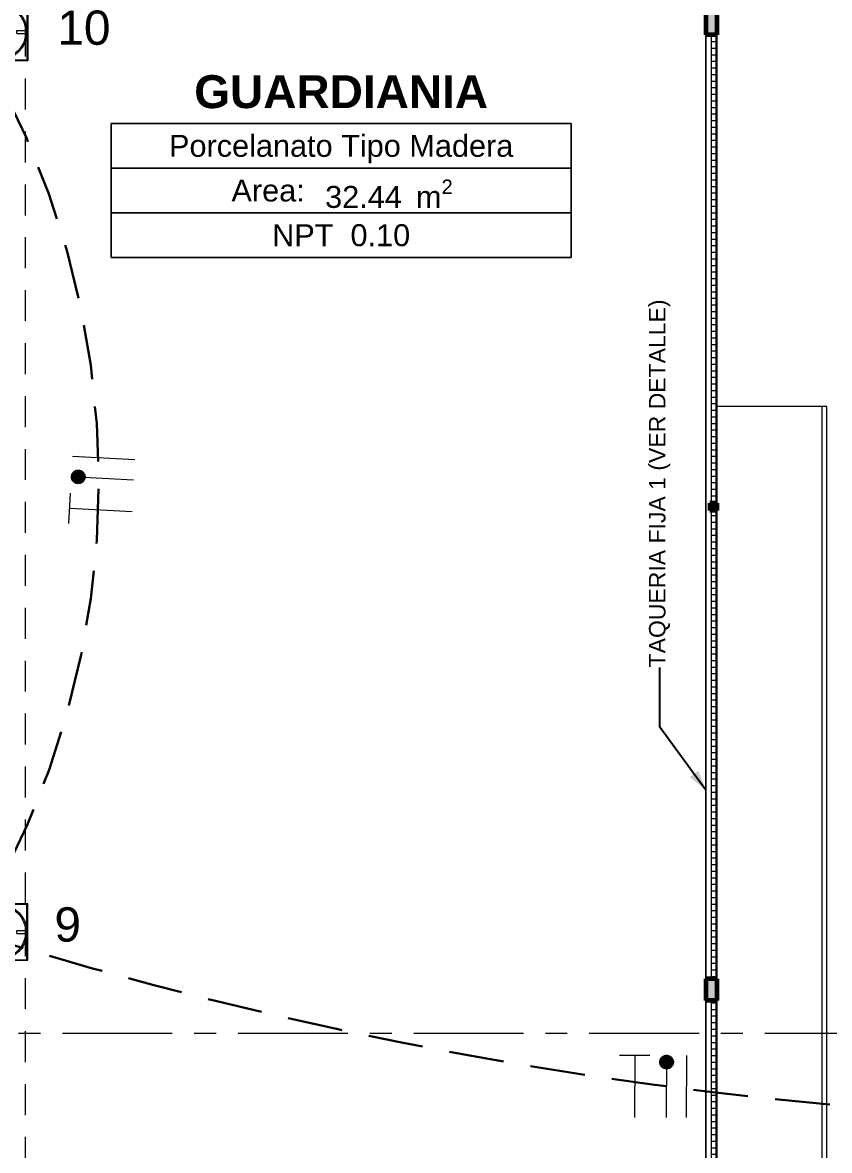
# Model space of a CAD drawing. Header units: inches. Extents: x -19 to 5698, y -728 to 92.
# Drawn here: x 9.56 to 13.23, y 9.47 to 14.61 of the extents above; entities that cross this region are included whole.
import ezdxf

# ---------------------------------------------------------------- set-up
doc = ezdxf.new("R2010")
doc.units = ezdxf.units.IN
doc.header["$MEASUREMENT"] = 0
doc.set_wipeout_variables(frame=1)
for name, pattern in [('HIDDEN', [0.375, 0.25, -0.125]), ('Hidden Line', [0.195611, 0.141111, -0.0545]), ('Punto & Raya', [0.65, 0.5, -0.075, 0, -0.075]), ('RAYITAS', [0.375, 0.25, -0.125]), ('Wipeout_Contour', [1, 0, -1])]:
    doc.linetypes.add(name, pattern=pattern)
doc.layers.get('0').update_dxf_attribs({"color": 61})
for name, color, linetype, lineweight in [('00 conduct tomacorr', 120, 'HIDDEN', 30), ('00 IE LUZ EMERGENCIA', 253, 'Continuous', 0), ('10 REM ACABADOS', 170, 'Continuous', 13), ('T-TECHO-E', 150, 'Continuous', 20), ('TOMACORRIENTE', 22, 'RAYITAS', 9)]:
    doc.layers.add(name, color=color, linetype=linetype, lineweight=lineweight)
for name, color, linetype in [('02 _ ARQ _ ALB _ Mobiliario', 7, 'Continuous'), ('02 _ ARQ _ ZON _ Espacio.3D', 7, 'Continuous'), ('08 _ STR _ EXT _ 09 Vigas', 251, 'Continuous'), ('08 _ STR _ EXT _ 10 Vereda Exterior', 7, 'Continuous'), ('Acabado - Muros', 7, 'Continuous'), ('Marcador - Secciones', 7, 'Continuous'), ('Notas - Etiquetas', 7, 'Continuous')]:
    doc.layers.add(name, color=color, linetype=linetype)
doc.styles.add('Annotative', font='arial.ttf')
doc.styles.add('Estilo_Generado_1', font='swisseb.ttf')
doc.styles.add('Estilo_Generado_4', font='swisse.ttf')
doc.styles.add('Estilo_Generado_7', font='swisse.ttf')
doc.dimstyles.new('Estilo_Generado__8', dxfattribs={"dimtxt": 0.18, "dimasz": 0.0912, "dimexe": 0.18, "dimexo": 0.0625, "dimgap": 0, "dimtad": 0, "dimtih": 1, "dimtoh": 1, "dimdec": 4, "dimzin": 0, "dimdsep": 46, "dimcen": 0.09, "dimadec": 0, "dimazin": 0, "dimtfac": 1, "dimtdec": 4, "dimtmove": 0, "dimatfit": 3, "dimldrblk": 'ARROWHEAD_5', "dimfxl": 1, "dimtolj": 1, "dimtzin": 0, "dimarcsym": 0})
pattern_1 = [(0, (0, 0), (0, 0.03), [])]

# ---------------------------------------------------------------- blocks, each defined once
blk = doc.blocks.new('ARROWHEAD_5')
at = {"linetype": 'Continuous', "lineweight": 0}
blk.add_hatch(color=0, dxfattribs=at).paths.add_polyline_path([(-1, 0.2679), (0, 0), (-1, -0.2679)])
at = {"color": 0, "linetype": 'Continuous', "lineweight": 0}
blk.add_line((0, 0), (-1, 0), dxfattribs=at)
blk = doc.blocks.new('tomacorriente schuko 2+T')
at = {"color": 3}
for p, q in [((-0.1377, -0.0281, -162.36), (-0.1377, -0.1227, -162.36)), ((-0.1377, -0.0281, -162.36), (-0.0441, -0.0281, -162.36)), ((-0.1367, -0.0296, -162.36), (-0.1367, -0.1211, -162.36)), ((-0.1367, -0.0296, -162.36), (-0.1367, -0.1211, -162.36)), ((-0.1367, -0.0296, -162.36), (-0.0452, -0.0296, -162.36)), ((-0.1367, -0.0296, -162.36), (-0.0909, -0.0296, -162.36)), ((-0.0935, -0.0318, -162.36), (-0.0935, -0.0465, -162.36)), ((-0.0909, -0.0296, -162.36), (-0.0452, -0.0296, -162.36)), ((-0.0883, -0.0318, -162.36), (-0.0883, -0.0465, -162.36)), ((-0.0452, -0.0296, -162.36), (-0.0452, -0.1211, -162.36)), ((-0.0452, -0.0296, -162.36), (-0.0452, -0.1211, -162.36)), ((-0.0441, -0.0281, -162.36), (-0.0441, -0.1227, -162.36)), ((-0.1261, -0.0496, -162.36), (-0.1261, -0.0701, -162.36)), ((-0.0935, -0.0465, -162.36), (-0.0883, -0.0465, -162.36)), ((-0.0557, -0.0496, -162.36), (-0.0557, -0.0701, -162.36)), ((-0.1342, -0.0701, -162.36), (-0.1261, -0.0701, -162.36)), ((-0.0557, -0.0701, -162.36), (-0.0476, -0.0701, -162.36)), ((-0.1342, -0.0806, -162.36), (-0.1261, -0.0806, -162.36)), ((-0.1261, -0.0806, -162.36), (-0.1261, -0.1011, -162.36)), ((-0.0557, -0.0806, -162.36), (-0.0476, -0.0806, -162.36)), ((-0.0557, -0.0806, -162.36), (-0.0557, -0.1011, -162.36)), ((-0.0935, -0.1043, -162.36), (-0.0883, -0.1043, -162.36)), ((-0.0935, -0.1043, -162.36), (-0.0935, -0.1189, -162.36)), ((-0.0883, -0.1043, -162.36), (-0.0883, -0.1189, -162.36)), ((-0.1377, -0.1227, -162.36), (-0.0441, -0.1227, -162.36)), ((-0.1367, -0.1211, -162.36), (-0.0452, -0.1211, -162.36)), ((-0.1367, -0.1211, -162.36), (-0.0909, -0.1211, -162.36)), ((-0.0909, -0.1211, -162.36), (-0.0452, -0.1211, -162.36))]:
    blk.add_line(p, q, dxfattribs=at)
for centre, radius in [((-0.0909, -0.0754, -162.36), 0.0457), ((-0.0909, -0.0754, -162.36), 0.0436), ((-0.1109, -0.0754, -162.36), 0.00505), ((-0.091, -0.0755, -162.36), 0.00406), ((-0.0709, -0.0754, -162.36), 0.00505)]:
    blk.add_circle(centre, radius, dxfattribs=at)
blk = doc.blocks.new('a')
at = {"layer": 'TOMACORRIENTE', "ltscale": 0.05}
h = blk.add_hatch(color=4, dxfattribs=at)
edge = h.paths.add_edge_path()
edge.add_arc((0, 0.0752), 0.0211, 0, 360)
at = {"layer": 'TOMACORRIENTE', "color": 4}
for p, q in [((-0.1455, 0.0963), (-0.0515, 0.0963)), ((-0.0985, 0.0963), (-0.0985, -0.0966)), ((0, 0.0963), (0, -0.0963)), ((0.0623, -0.0963), (0.0623, 0.0963))]:
    blk.add_line(p, q, dxfattribs=at)
blk.add_circle((0, 0.0752), 0.0211, dxfattribs=at)
blk = doc.blocks.new('CABLE 3FACE')
at = {"layer": 'T-TECHO-E', "rotation": 59.94170052614085}
blk.add_blockref('a', (0, 0), dxfattribs=at)

msp = doc.modelspace()

# ---------------------------------------------------------------- hatches: boundary and pattern name
at = {"layer": '08 _ STR _ EXT _ 10 Vereda Exterior', "linetype": 'Continuous', "lineweight": 13}
h = msp.add_hatch(dxfattribs=at)
h.set_pattern_fill('RETÍCULA_100X100_0002', color=251, style=0, pattern_type=2)
h.set_pattern_definition([(360, (3.7574, 18.3027), (0, 2.53199), []), (90, (3.7574, 18.3027), (-3.6, 0), [])])
h.paths.add_polyline_path([(2.17, 3.6213), (4.2913, 1.5), (9.32, 1.5), (9.32, 6.5), (40.52, 6.5), (40.52, 1.5), (52.92, 1.5), (52.92, 19.0859), (51.57, 19.0859), (51.57, 7.2), (9.07, 7.2), (9.07, 7.85), (6.5201, 7.85, -0.414214), (6.2701, 8.1), (6.2701, 8.85, -0.414213), (6.5201, 9.1), (9.07, 9.1), (9.07, 12), (6.5201, 12, -0.414214), (6.2701, 12.25), (6.2701, 13, -0.414213), (6.5201, 13.25), (9.07, 13.25), (9.07, 16.15), (6.5201, 16.15, -0.414214), (6.2701, 16.4), (6.2701, 17.15, -0.414213), (6.5201, 17.4), (8.77, 17.4), (8.7706, 21.0499), (2.17, 21.0499)])

# ---------------------------------------------------------------- linework, layer by layer
at = {"layer": '00 conduct tomacorr'}
msp.add_arc((6.0019, 12.5106), 3.902, 328.3719, 31.7287, dxfattribs=at)
at = {"layer": '02 _ ARQ _ ALB _ Mobiliario', "color": 175, "linetype": 'Continuous', "lineweight": 13}
msp.add_line((13.1999, 7.8569), (13.1999, 12.8569), dxfattribs=at)
at = {"layer": '02 _ ARQ _ ZON _ Espacio.3D', "color": 251, "linetype": 'Continuous', "lineweight": 13}
for p, q in [((12.056, 14.1465), (9.9602, 14.1465)), ((9.9602, 14.1465), (9.9602, 13.5358)), ((9.9602, 14.1465), (12.056, 14.1465)), ((9.9602, 13.9429), (9.9602, 14.1465)), ((12.056, 13.5358), (12.056, 14.1465)), ((12.056, 14.1465), (12.056, 13.9429)), ((12.056, 13.9429), (9.9602, 13.9429)), ((9.9602, 13.9429), (12.056, 13.9429)), ((9.9602, 13.7393), (9.9602, 13.9429)), ((12.056, 13.9429), (12.056, 13.7393)), ((12.056, 13.7393), (9.9602, 13.7393)), ((9.9602, 13.7393), (12.056, 13.7393)), ((9.9602, 13.5358), (9.9602, 13.7393)), ((12.056, 13.7393), (12.056, 13.5358)), ((9.9602, 13.5358), (12.056, 13.5358)), ((12.056, 13.5358), (9.9602, 13.5358))]:
    msp.add_line(p, q, dxfattribs=at)
at = {"layer": '02 _ ARQ _ ZON _ Espacio.3D', "color": 254, "linetype": 'Continuous', "lineweight": 0, "flags": 128}
for points in [[(9.32, 8.1), (9.5699, 8.1), (9.5699, 7.7), (9.9699, 7.7), (9.9699, 7.45), (12.6699, 7.45), (12.6699, 17.35), (10.0699, 17.35), (10.0699, 16.9), (9.5699, 16.9), (9.5699, 16.4), (9.32, 16.4)], [(12.7199, 7.45), (16.07, 7.45), (16.07, 17.35), (12.7199, 17.35)]]:
    msp.add_lwpolyline(points, close=True, dxfattribs=at)
at = {"layer": '08 _ STR _ EXT _ 09 Vigas', "color": 251, "linetype": 'Hidden Line', "lineweight": 13, "true_color": 0x636466}
msp.add_line((9.57, 7.7), (9.57, 16.9), dxfattribs=at)

# ---------------------------------------------------------------- block references
at = {"layer": '00 conduct tomacorr', "xscale": 1.47256122672843, "yscale": 1.47256122672843, "zscale": 1.47256122672843, "rotation": 26.98387669345544}
msp.add_blockref('CABLE 3FACE', (9.9211, 12.5304), dxfattribs=at)
at = {"layer": '10 REM ACABADOS', "xscale": 2.759423129612763, "yscale": 2.759423129612763, "zscale": 2.759423129612763, "rotation": 90.09900314736282}
for p in [(9.2427, 14.8134, 448.0199), (9.242, 10.7134, 448.0199)]:
    msp.add_blockref('tomacorriente schuko 2+T', p, dxfattribs=at)

# ---------------------------------------------------------------- texts
at = {"layer": '00 IE LUZ EMERGENCIA', "style": 'Annotative'}
for tag, p in [('10', (9.7147, 14.505)), ('9', (9.7017, 10.4191))]:
    msp.add_attdef(tag, p, '', height=0.1562, dxfattribs=at)
at = {"layer": '02 _ ARQ _ ZON _ Espacio.3D', "color": 251, "lineweight": 25, "attachment_point": 2}
for s, insert, char_height, style in [('\\A1;{\\pqc;\\pt0;\\fSwis721 Ex BT|b1|i0|c0|p34;}', (11.783, 14.4111), 0.15, 'Estilo_Generado_1'), ('\\A1;{\\pqc;\\pt0;\\fSwis721 Ex BT|b1|i0|c0|p34;GUARDIANIA}', (11.0081, 14.3664), 0.15, 'Estilo_Generado_1'), ('\\A1;{\\pqc;\\pt0;\\fSwis721 Ex BT|b0|i0|c238|p34;}', (10.0824, 14.1261), 0.1, 'Estilo_Generado_7'), ('\\A1;{\\pqc;\\pt0;\\fSwis721 Ex BT|b0|i0|c238|p34;Porcelanato Tipo Madera}', (11.0081, 14.0947), 0.1, 'Estilo_Generado_7'), ('\\A1;{\\pqc;\\pt0;\\fSwis721 Ex BT|b0|i0|c238|p34;Area: }', (10.6753, 13.8911), 0.1, 'Estilo_Generado_7'), ('\\A1;{\\pqc;\\pt0,0.3;\\fSwis721 Ex BT|b0|i0|c238|p34;32.44\\fSwis721 Ex BT|b0|i0|c238|p34;\\A1{\\H.66x;\\S^  ;}\\fSwis721 Ex BT|b0|i0|c238|p34; m\\fSwis721 Ex BT|b0|i0|c238|p34;\\A1{\\H.66x;\\S2^  ;}}', (11.2257, 13.8911), 0.1, 'Estilo_Generado_7'), ('\\A1;{\\pqc;\\pt0;\\fSwis721 Ex BT|b0|i0|c238|p34;}', (10.6506, 13.719), 0.1, 'Estilo_Generado_7'), ('\\A1;{\\pqc;\\pt0;\\fSwis721 Ex BT|b0|i0|c238|p34;NPT  0.10}', (11.0081, 13.6875), 0.1, 'Estilo_Generado_7')]:
    msp.add_mtext(s, dxfattribs=dict(at, insert=insert, char_height=char_height, style=style))
at = {"layer": 'Notas - Etiquetas', "color": 171, "linetype": 'Continuous', "lineweight": 13, "insert": (12.4592, 11.6682), "char_height": 0.075, "attachment_point": 4, "rotation": 90, "style": 'Estilo_Generado_4'}
msp.add_mtext('\\A1;{\\pql;\\fSwis721 Ex BT|b0|i0|c0|p34;TAQUERIA FIJA 1 (VER DETALLE)\\fSwis721 Ex BT|b0|i0|c0|p34; }', dxfattribs=at)

# ---------------------------------------------------------------- next in the draw order: wipeouts: each hides what was drawn before it
at = {"color": 254, "linetype": 'Wipeout_Contour', "lineweight": 0, "ltscale": 104.467736}
msp.add_wipeout([(12.6699, 12.4), (12.6699, 10.25), (12.7199, 10.25), (12.7199, 12.3835), (12.6869, 12.3835), (12.6869, 12.4)], dxfattribs=at).dxf.layer = 'Acabado - Muros'
at = {"color": 254, "linetype": 'Wipeout_Contour', "lineweight": 0, "ltscale": 92.261607}
msp.add_wipeout([(12.6699, 10.15), (12.6699, 8), (12.6869, 8), (12.6869, 8.0165), (12.7199, 8.0165), (12.7199, 10.15)], dxfattribs=at).dxf.layer = 'Acabado - Muros'

# ---------------------------------------------------------------- next in the draw order: linework, layer by layer
at = {"layer": 'Acabado - Muros', "color": 251, "linetype": 'Continuous', "lineweight": 13, "flags": 128}
for points in [[(12.6699, 10.15), (12.6699, 8), (12.6699, 7.55)], [(12.7199, 10.15), (12.7199, 8.0165)]]:
    msp.add_lwpolyline(points, dxfattribs=at)

# ---------------------------------------------------------------- next in the draw order: wipeouts: each hides what was drawn before it
at = {"color": 254, "linetype": 'Wipeout_Contour', "lineweight": 0, "ltscale": 109.136087}
msp.add_wipeout([(12.6699, 14.55), (12.6699, 12.4), (12.6869, 12.4), (12.6869, 12.4165), (12.7199, 12.4165), (12.7199, 14.55)], dxfattribs=at).dxf.layer = 'Acabado - Muros'

# ---------------------------------------------------------------- next in the draw order: linework, layer by layer
at = {"layer": 'Acabado - Muros', "color": 251, "linetype": 'Continuous', "lineweight": 13, "flags": 128}
for points in [[(12.6699, 14.55), (12.6699, 12.4), (12.6699, 10.25)], [(12.7199, 14.55), (12.7199, 12.4165)], [(12.7199, 12.3835), (12.7199, 10.25)]]:
    msp.add_lwpolyline(points, dxfattribs=at)

# ---------------------------------------------------------------- next in the draw order: wipeouts: each hides what was drawn before it
at = {"color": 254, "linetype": 'Wipeout_Contour', "lineweight": 0, "ltscale": 62.535472}
msp.add_wipeout([(12.7149, 8.0165), (12.7149, 10.15), (12.6949, 10.15), (12.6949, 8.0165)], dxfattribs=at).dxf.layer = 'Acabado - Muros'

# ---------------------------------------------------------------- next in the draw order: hatches: boundary and pattern name
at = {"layer": 'Acabado - Muros', "linetype": 'Continuous', "lineweight": 0}
h = msp.add_hatch(dxfattribs=at)
h.set_pattern_fill('CONTRACHAPADO_0002', color=254, style=0, pattern_type=2)
h.set_pattern_definition(pattern_1)
h.paths.add_polyline_path([(12.7149, 8.0165), (12.7149, 10.15), (12.6949, 10.15), (12.6949, 8.0165)])

# ---------------------------------------------------------------- next in the draw order: linework, layer by layer
at = {"layer": 'Acabado - Muros', "color": 7, "linetype": 'Continuous', "lineweight": 60}
msp.add_line((12.7199, 10.15), (12.6699, 10.15), dxfattribs=at)
at = {"layer": 'Acabado - Muros', "color": 7, "linetype": 'Continuous', "lineweight": 13, "flags": 128}
msp.add_lwpolyline([(12.7149, 8.0165), (12.6949, 8.0165), (12.6949, 10.15), (12.7149, 10.15)], close=True, dxfattribs=at)
at = {"layer": 'Marcador - Secciones', "color": 251, "linetype": 'Punto & Raya', "lineweight": 13, "true_color": 0x636466}
msp.add_line((4.9384, 10.0018), (46.3506, 10.0018), dxfattribs=at)

# ---------------------------------------------------------------- next in the draw order: block references
at = {"layer": '00 conduct tomacorr', "xscale": 1.47256122672843, "yscale": 1.47256122672843, "zscale": 1.47256122672843, "rotation": 299.7894777823319}
msp.add_blockref('CABLE 3FACE', (12.4899, 9.7593), dxfattribs=at)

# ---------------------------------------------------------------- next in the draw order: wipeouts: each hides what was drawn before it
at = {"color": 254, "linetype": 'Wipeout_Contour', "lineweight": 0, "ltscale": 74.130998}
msp.add_wipeout([(12.7149, 12.4165), (12.7149, 14.55), (12.6949, 14.55), (12.6949, 12.4165)], dxfattribs=at).dxf.layer = 'Acabado - Muros'
at = {"color": 254, "linetype": 'Wipeout_Contour', "lineweight": 0, "ltscale": 68.098325}
msp.add_wipeout([(12.7149, 10.25), (12.7149, 12.3835), (12.6949, 12.3835), (12.6949, 10.25)], dxfattribs=at).dxf.layer = 'Acabado - Muros'

# ---------------------------------------------------------------- next in the draw order: hatches: boundary and pattern name
at = {"layer": 'Acabado - Muros', "linetype": 'Continuous', "lineweight": 0}
for points in [[(12.6699, 14.55), (12.7199, 14.55), (12.7199, 14.65), (12.6699, 14.65)], [(12.6869, 12.3835), (12.7199, 12.3835), (12.7199, 12.4165), (12.6869, 12.4165)], [(12.6699, 10.15), (12.7199, 10.15), (12.7199, 10.25), (12.6699, 10.25)]]:
    msp.add_hatch(color=254, dxfattribs=at).paths.add_polyline_path(points)
h = msp.add_hatch(dxfattribs=at)
h.set_pattern_fill('CONTRACHAPADO_0002', color=254, style=0, pattern_type=2)
h.set_pattern_definition(pattern_1)
h.paths.add_polyline_path([(12.7149, 12.4165), (12.7149, 14.55), (12.6949, 14.55), (12.6949, 12.4165)])
h = msp.add_hatch(dxfattribs=at)
h.set_pattern_fill('CONTRACHAPADO_0002', color=254, style=0, pattern_type=2)
h.set_pattern_definition(pattern_1)
h.paths.add_polyline_path([(12.7149, 10.25), (12.7149, 12.3835), (12.6949, 12.3835), (12.6949, 10.25)])

# ---------------------------------------------------------------- next in the draw order: linework, layer by layer
at = {"layer": '00 conduct tomacorr'}
msp.add_arc((14.9476, 28.3319), 18.7345, 252.51887, 266.69449, dxfattribs=at)
at = {"layer": '02 _ ARQ _ ALB _ Mobiliario', "color": 175, "linetype": 'Continuous', "lineweight": 13, "flags": 128}
msp.add_lwpolyline([(13.2199, 7.8569), (13.2199, 12.8569), (12.7199, 12.8569), (12.7199, 7.8569)], close=True, dxfattribs=at)
at = {"layer": 'Acabado - Muros', "color": 7, "linetype": 'Continuous', "lineweight": 60}
for p, q in [((12.6699, 14.65), (12.6699, 14.55)), ((12.7199, 14.65), (12.7199, 14.55)), ((12.7199, 14.55), (12.6699, 14.55)), ((12.6869, 12.4165), (12.6869, 12.3835)), ((12.7199, 12.4165), (12.6869, 12.4165)), ((12.7199, 12.4165), (12.7199, 12.3835)), ((12.7199, 12.3835), (12.6869, 12.3835)), ((12.6699, 10.25), (12.6699, 10.15)), ((12.7199, 10.25), (12.6699, 10.25)), ((12.7199, 10.25), (12.7199, 10.15))]:
    msp.add_line(p, q, dxfattribs=at)
at = {"layer": 'Acabado - Muros', "color": 7, "linetype": 'Continuous', "lineweight": 13, "flags": 128}
for points in [[(12.7149, 12.4165), (12.6949, 12.4165), (12.6949, 14.55), (12.7149, 14.55)], [(12.7149, 10.25), (12.6949, 10.25), (12.6949, 12.3835), (12.7149, 12.3835)]]:
    msp.add_lwpolyline(points, close=True, dxfattribs=at)

# ---------------------------------------------------------------- next in the draw order: leaders
at = {"layer": 'Notas - Etiquetas', "color": 144, "linetype": 'Continuous', "lineweight": 13, "annotation_type": 0, "has_hookline": 1, "hookline_direction": 0, "text_width": 1.8382, "horizontal_direction": (0, 1, 0)}
msp.add_leader([(12.6699, 11.1093), (12.4592, 11.3959), (12.4592, 11.6682)], dimstyle='Estilo_Generado__8', dxfattribs=at)

doc.saveas('drawing.dxf')
